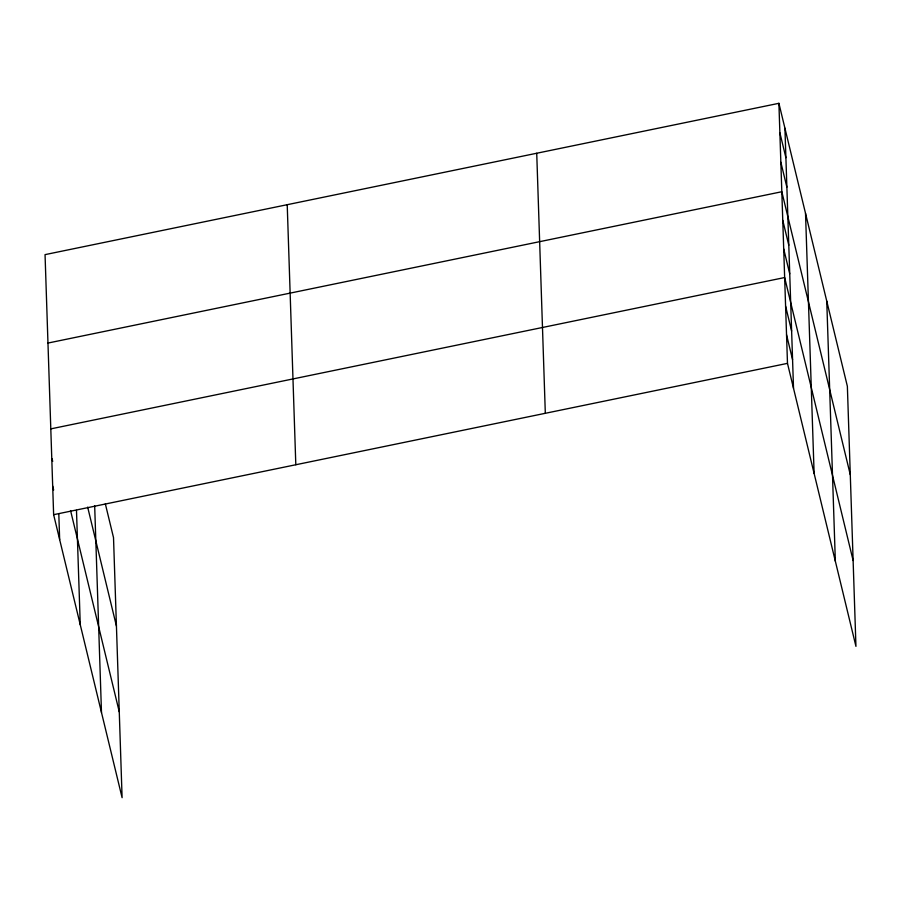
<?xml version="1.0" encoding="UTF-8"?>
<svg xmlns="http://www.w3.org/2000/svg" width="901" height="901" viewBox="0 0 901 901"><rect width="100%" height="100%" fill="white"/><g stroke="black" fill="none" stroke-linecap="round" stroke-linejoin="round"><path stroke-width="1.35" d="M778.903 103.311L787.485 363.362L855.95 646.366L847.368 386.315L778.903 103.311L45.05 254.634L53.632 514.685L122.097 797.689L113.515 537.638L105.338 503.839M47.967 343.056L781.82 191.733L850.285 474.726M50.805 428.876L784.658 277.542L853.123 560.546M53.632 514.685L787.485 363.362M779.872 132.785L785.897 157.686M780.852 162.259L786.866 187.149M782.766 220.34L788.792 245.23M783.712 248.935L789.726 273.836M785.593 306.149L791.619 331.05M786.539 334.755L792.565 359.657M87.667 507.128L116.432 626.06M70.56 510.552L119.27 711.869M52.067 458.789L52.697 461.413M52.686 486.078L53.643 490.02M826.758 301.137L835.34 561.188M805.528 213.379L814.11 473.43M784.929 128.212L793.511 388.263M536.726 153.249L545.319 413.3M287.216 204.696L295.81 464.747M94.673 505.799L101.486 712.511M76.484 510.338L80.257 624.765M58.802 513.705L59.657 539.586"/></g></svg>
